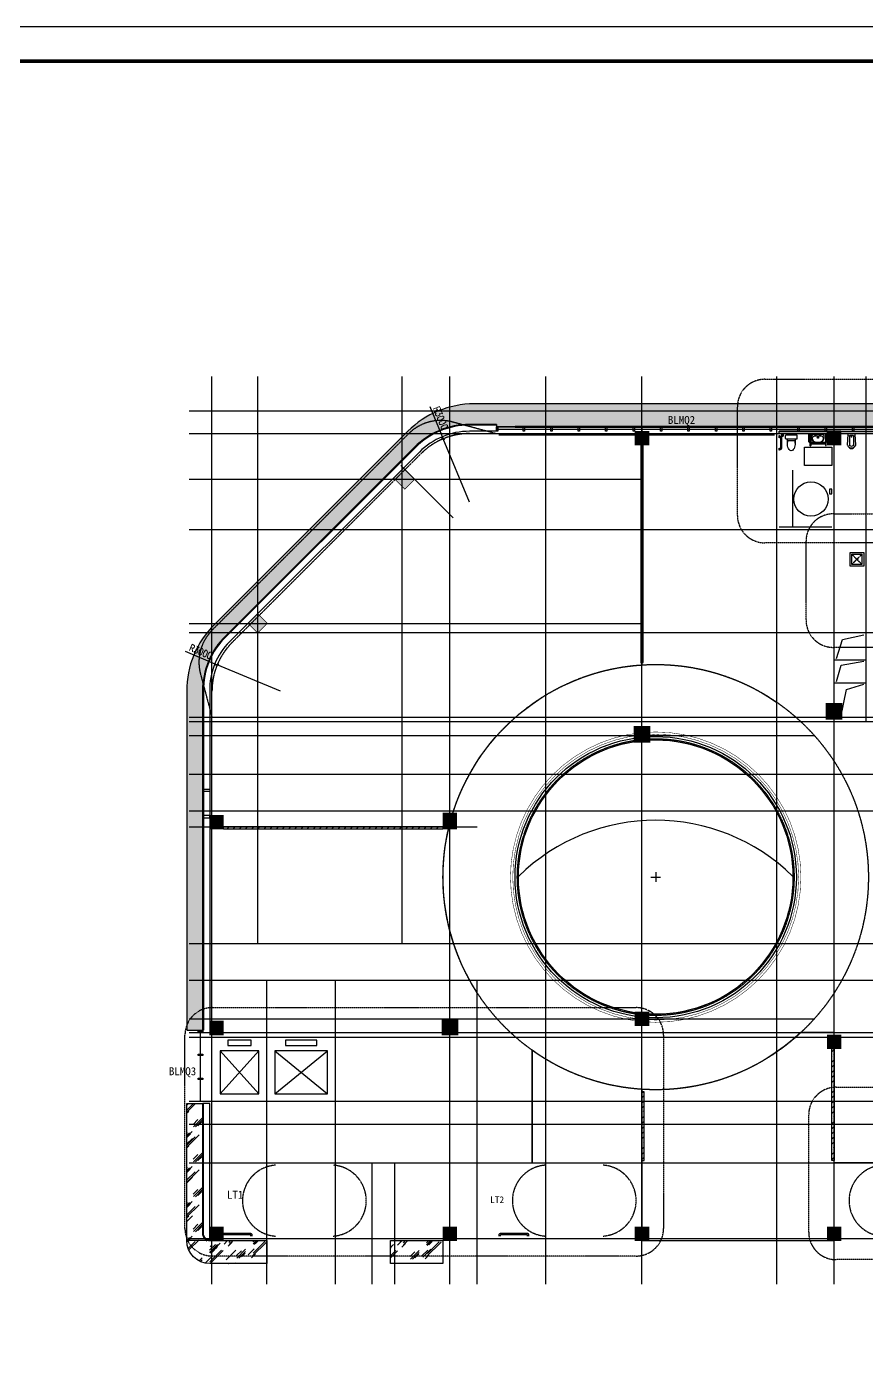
# Model space of a CAD drawing. Extents: x -737978 to 768813, y -372247 to 1140308.
# Drawn here: x -372194 to -335501, y -129604 to -70811 of the extents above; entities that cross this region are included whole.
import ezdxf

# ---------------------------------------------------------------- set-up
doc = ezdxf.new("R2010")
doc.units = 0
doc.header["$LTSCALE"] = 10
doc.header["$MEASUREMENT"] = 0
for name, pattern in [('DASH', [0.35, 0.25, -0.1]), ('DOTE', [2.4200000000000004, 2, -0.2, 0.02, -0.2]), ('HIDDEN2', [4.762499999999999, 3.175, -1.5875])]:
    doc.linetypes.add(name, pattern=pattern)
doc.layers.get('0').update_dxf_attribs({"linetype": 'CONTINUOUS'})
doc.layers.get('Defpoints').update_dxf_attribs({"linetype": 'CONTINUOUS'})
for name, color, linetype in [('0-厨卫家具', 253, 'CONTINUOUS'), ('0-填充墙', 8, 'CONTINUOUS'), ('0-外部构件', 6, 'CONTINUOUS'), ('0-消防示意', 6, 'CONTINUOUS'), ('A-ANNO-DIMS', 93, 'CONTINUOUS'), ('A-ANNO-IDEN', 3, 'CONTINUOUS'), ('A-ANNO-TEXT', 7, 'CONTINUOUS'), ('A-FLOR-OTHER2-ON', 83, 'CONTINUOUS'), ('A-WALL-GLAZ', 141, 'CONTINUOUS'), ('ATRIUM', 255, 'CONTINUOUS'), ('C-B', 7, 'CONTINUOUS'), ('C-JLQ-UNDER', 6, 'HIDDEN2'), ('C-KZ', 2, 'CONTINUOUS'), ('C-Z-HATCH', 253, 'CONTINUOUS'), ('C座外围门窗1f$0$G-0-XREF', 2, 'CONTINUOUS'), ('DIM_LEAD', 3, 'CONTINUOUS'), ('DOTE', 1, 'DOTE'), ('EVTR', 2, 'CONTINUOUS'), ('J-FURN-厨卫', 253, 'CONTINUOUS'), ('LATRINE', 6, 'CONTINUOUS'), ('PUB_TITLE', 4, 'CONTINUOUS'), ('STAIR', 2, 'CONTINUOUS'), ('WINDOW', 4, 'CONTINUOUS'), ('防火卷帘', 6, 'CONTINUOUS')]:
    doc.layers.add(name, color=color, linetype=linetype)
doc.layers.add('0-面积', color=2, linetype='CONTINUOUS', plot=False)
doc.layers.add('DRAW', color=7, linetype='CONTINUOUS', lineweight=70)
doc.styles.add('_TCH_DIM_T3', font='SIMPLEX.shx', dxfattribs={"width": 0.8, "bigfont": 'GBCBIG.shx'})
doc.styles.add('_TCH_DYN', font='')
doc.styles.get("Standard").update_dxf_attribs({"font": 'GBENOR', "bigfont": 'GBCBIG'})
doc.styles.get('_TCH_DYN').set_extended_font_data('SimSun')
doc.dimstyles.new('_TCH_ARCH', dxfattribs={"dimtxt": 3.5, "dimasz": 1, "dimexe": 2.5, "dimexo": 3, "dimgap": 1, "dimtad": 1, "dimtoh": 1, "dimdec": 0, "dimzin": 0, "dimdsep": 46, "dimtxsty": '_TCH_DIM_T3', "dimblk": 'ARCHTICK', "dimcen": 0.09, "dimclrt": 7, "dimadec": 1, "dimazin": 0, "dimtfac": 1, "dimtdec": 0, "dimtix": 1, "dimtmove": 2, "dimatfit": 3, "dimfxl": 1, "dimtolj": 1, "dimtzin": 0, "dimarcsym": 0})
pattern_1 = [(45, (120, 60), (8.881784197001252e-14, 1527.350647362943), [600, -360, 600, -360, 240, -523.28157]), (45, (90, 90), (8.881784197001252e-14, 1527.350647362943), [480, -600, 360, -360, 420, -463.28157]), (45, (90, 180), (8.881784197001252e-14, 1527.350647362943), [360, -720, 240, -360, 540, -463.28157]), (45, (180, 90), (8.881784197001252e-14, 1527.350647362943), [360, -720, 300, -1303.2815]), (45, (270, 180), (8.881784197001252e-14, 1527.350647362943), [180, -900, 120, -1483.2815]), (45, (120, 330), (8.881784197001252e-14, 1527.350647362943), [120, -900, 120, -480, 300, -763.2815700000001]), (45, (660, 240), (8.881784197001252e-14, 1527.350647362943), [600, -900, 720, -475.28157]), (45, (660, 150), (8.881784197001252e-14, 1527.350647362943), [840, -600, 900, -355.28157]), (45, (810, 270), (-1.77635683940025e-13, -1697.056274847714), [600, -840, 480, -763.2815700000001]), (45, (720, 450), (8.881784197001252e-14, 1527.350647362943), [300, -1200, 360, -823.2815700000001]), (45, (900, 360), (8.881784197001252e-14, 1527.350647362943), [240, -1200, 240, -1003.2815])]
pattern_2 = [(45, (0, 0), (-224.5064030267288, 224.5064030267288), []), (45, (224.5065, 0), (-224.5064030267288, 224.5064030267288), [158.75, -79.375])]
pattern_3 = [(45, (0, 0), (-134.7038418160373, 134.7038418160373), [])]

# ---------------------------------------------------------------- blocks, each defined once
blk = doc.blocks.new('$plan$00002873')
at = {"layer": 'J-FURN-厨卫'}
for p, q in [((-91.74264005830264, -90.70524271280738), (-91.74264005830264, -481.9258925319591)), ((-65.74264005838995, -64.70524271282193), (69.33082486625426, -64.70524271282193)), ((95.33082486631247, -90.70524271280738), (95.33082486631247, -481.9258925319591))]:
    blk.add_line(p, q, dxfattribs=at)
blk.add_lwpolyline([(140.3911192849155, -552.394401938287, -0.6247360297586834), (-140.4005137621461, -552.3944019392438), (-180.6426270552074, -489.2065461962084, -0.1587596697693798), (-184.6412568604246, -473.3177962995524), (-158.2838116268285, -24.07783282855235, -0.3927027138453407), (-132.3549614138938, 0), (132.3455669361829, 0, -0.3927027137429135), (158.2744171484483, -24.07783281934644), (184.631862383012, -473.3177963042472, -0.1616572167524442), (180.6332325773074, -489.2065461962629)], format="xyb", close=True, dxfattribs=at)
blk.add_circle((2.141822918845719, -106.7492647957406), 23.13880562599225, dxfattribs=at)
for centre, radius, start, end in [((-65.74264005839177, -90.7052427128092), 26.00000000000182, 90, 180), ((1.794092403932154, -446.7711158495658), 99.924864990203, 200.5981914201405, 339.4018085798595), ((69.33082486620879, -90.70524271290742), 26.00000000010368, 2.08440831604393e-10, 89.99999999989578), ((-0.004697238846347318, -421.7118973717988), 206.9603543280995, 240.0293184744708, 299.9706815255292)]:
    blk.add_arc(centre, radius, start, end, dxfattribs=at)
blk = doc.blocks.new('_E6')
for points in [[(-240.3694947081669, -5.684341886080801e-14), (-269.8213358468979, -78.53824303661601, 0.3568438061511927), (-102.6896274316396, -429.6879128496735, 0.2246982692013819), (111.3185896902488, -425.4480832537767, 0.34804588340779), (269.8213358468979, -78.53824303661591), (240.3694947081669, 5.684341886080801e-14)], [(-239.0645520734271, -223.5754006797018, -0.4692870724492196), (-140.7582734407914, -105.2484920095905), (141.1375109387643, -105.2484920095905, -0.4692870724492196), (239.4437895714, -223.5754006797018, -0.8308023909143779)]]:
    blk.add_lwpolyline(points, format="xyb", close=True)
blk.add_lwpolyline([(-271.1944581537521, -90.55167676746333), (-213.1441430889592, -36.07509627408398, -0.1906740953954944), (-178.9289029217877, -22.53490072093712), (181.0374871487554, -22.53490072093717, -0.2009056966586334), (216.6628508924498, -37.45166457987597), (273.511101591292, -95.17836918591598)], format="xyb")
for centre, radius in [((-99.0845864673384, -65), 16.33989834185803), ((2.354489396845111, -172.4645476755331), 31.60961419936899), ((2.354489396845111, -172.4645476755331), 22.97515901426823), ((100.9154135326615, -65), 16.33989834185803)]:
    blk.add_circle(centre, radius)
at = {"width": 0.8, "flags": 9}
for tag in ['XSIZE', 'YSIZE']:
    blk.add_attdef(tag, (0, 0), '', height=0.5, dxfattribs=at)
blk = doc.blocks.new('A$C53926EF1')
at = {"layer": '0-厨卫家具', "linetype": 'ByBlock'}
for p, q in [((438.9438998149708, 110.249693805752), (438.9438998149708, 389.7494916148062)), ((499.3416984465439, 419.7494916148062), (499.3416984465439, 80.24969380575203))]:
    blk.add_line(p, q, dxfattribs=at)
blk.add_lwpolyline([(49.26873337605502, 341.5974669219868, 0.5378721690493027), (49.26873337628786, 158.4017184984987, 0.1499469446910076), (268.9438998150872, 80.24969380575203), (499.3416984465439, 80.24969380575203), (499.3416984465439, 29.99959271028638, 0.414213562373095), (529.3416984465439, -0.0004072897208970971), (669.3416984465439, -0.0004072897063451819, 0.414213562373095), (699.3416984465439, 29.99959271028638), (699.3416984465439, 469.9995927102864, 0.414213562373095), (669.3416984465439, 499.9995927102791), (529.3416984465439, 499.9995927102864, 0.414213562373095), (499.3416984465439, 469.9995927102864), (499.3416984465439, 419.7494916148062), (268.9438998149708, 419.7494916148062, 0.1499468865111319)], format="xyb", close=True, dxfattribs=at)
for centre, radius, start, end in [((286.498383243219, 22.61136024082225), 397.5299272150933, 67.4504753329859, 91.47252783544187), ((286.498383243219, 477.3878251797578), 397.5299272151005, 268.6339310344171, 292.5495246670141)]:
    blk.add_arc(centre, radius, start, end, dxfattribs=at)
blk = doc.blocks.new('$plan$00001624')
for p, q in [((646.0964493148113, -12.80099611922924), (661.1717335607154, -27.87452164350179)), ((701.2089730480093, -27.87450318233459), (716.2824974403411, -12.80096573903938))]:
    blk.add_line(p, q)
for points in [[(60.05760603359886, 2.713408684940077e-05), (60.05761157690904, -12.80082306469558), (-60.05759934163507, -12.80087618424659), (-60.05760603359886, -2.713408684940077e-05)], [(743.8426776688393, 0.0003333540880703367), (743.842683212184, -12.80051684469436), (623.7231092489928, -12.80056998089276), (623.7231025736419, 0.0002802178896672558)]]:
    blk.add_lwpolyline(points, close=True)
blk.add_lwpolyline([(-37.6842595368089, -12.80086628989739), (-22.60897506323272, -27.87482786350301), (17.42826444077218, -27.87480940233581), (32.50222552430932, -12.80083525074224)])
for points in [[(-22.60897506323272, -27.87482794239259), (-22.60895863295991, -65.82746713199595, 0.414213), (48.88801516029162, -137.3243767190397), (632.3028853869182, -137.3241161652222, 0.1199660104010801), (665.177837938696, -129.3210835824248)], [(17.42913724276514, -27.87437363787831), (17.42915483827164, -65.82701282748167, 0.414211), (48.88799781445232, -97.28582742107392), (632.3028669091364, -97.28556686725642, 0.2988148302871993), (661.1710175292974, -78.34221962442098)]]:
    blk.add_lwpolyline(points, format="xyb")
blk.add_lwpolyline([(681.1895301344339, -137.3240938753188), (681.1895301344339, -137.3240938753188, -0.414214), (661.1704647342049, -117.3046099609346), (661.1717335607209, -27.87452166014555), (701.2089730314001, -27.87450318233095), (701.2090140321707, -117.3045914664763, -0.414214)], format="xyb", close=True)
blk = doc.blocks.new('A$C5E992675')
at = {"color": 8}
for points in [[(599.9999740395579, 600.0002184284676), (599.9999740395579, 0.0002184284676332027), (-2.596042759250849e-05, 0.0002184284676332027), (-2.596042759250849e-05, 600.0002184284676)], [(519.9999740395579, 520.0002184284676), (519.9999740395579, 80.00021842846763), (79.99997403957241, 80.00021842846763), (79.99997403957241, 520.0002184284676)]]:
    blk.add_lwpolyline(points, close=True, dxfattribs=at)
at = {"color": 8, "linetype": 'DASH'}
for points in [[(79.99997403957241, 520.0002184284676), (275.2512366980372, 324.7489557699882)], [(79.99997403957241, 80.00021842846763), (275.2512366980372, 275.251481086947)], [(324.748711381093, 324.7489557699882), (519.9999740395579, 520.0002184284676)], [(324.748711381093, 275.251481086947), (519.9999740395579, 80.00021842846763)]]:
    blk.add_lwpolyline(points, dxfattribs=at)
at = {"color": 8}
blk.add_circle((299.9999740395579, 300.0002184284676), 35, dxfattribs=at)
blk = doc.blocks.new('商业柱网333')
at = {"layer": 'C-Z-HATCH'}
for points in [[(8842118.772025878, 123867.13641586), (8842718.772025878, 123867.13641586), (8842718.772025878, 123267.13641586), (8842118.772025878, 123267.13641586)], [(8851118.772024797, 123867.1364153831), (8851718.772024797, 123867.1364153831), (8851718.772024797, 123267.1364153831), (8851118.772024797, 123267.1364153831)], [(8860118.772025399, 123867.1364153831), (8860718.772025399, 123867.1364153831), (8860718.772025399, 123267.1364153831), (8860118.772025399, 123267.1364153831)], [(8869118.708854051, 122191.4456016027), (8869542.92785767, 121767.1364728414), (8869118.618728967, 121342.9174696409), (8868694.39972541, 121767.2265984022)], [(8875482.725153858, 115827.4346961875), (8875906.944157476, 115403.1255674262), (8875411.916840596, 114908.2033969637), (8874987.697837038, 115332.512525725)], [(8842118.772025818, 113667.1364139526), (8842718.772025818, 113667.1364139526), (8842718.772025818, 113067.1364139526), (8842118.772025818, 113067.1364139526)], [(8851118.772024924, 113717.1364139526), (8851818.772024924, 113717.1364139526), (8851818.772024924, 113017.1364139526), (8851118.772024924, 113017.1364139526)], [(8860118.772025399, 113667.1364139533), (8860818.772025399, 113667.1364139533), (8860818.772025399, 113067.1364139533), (8860118.772025399, 113067.1364139533)], [(8842118.772025818, 105267.1364144295), (8842718.772025818, 105267.1364144295), (8842718.772025818, 104667.1364144295), (8842118.772025818, 104667.1364144295)], [(8851518.368218223, 105267.1364130338), (8852118.368218223, 105267.1364130338), (8852118.368218223, 104667.1364130338), (8851518.368218223, 104667.1364130338)], [(8863919.175829003, 105317.1364130338), (8864619.175829003, 105317.1364130338), (8864619.175829003, 104617.1364130338), (8863919.175829003, 104617.1364130338)], [(8876918.772025103, 105267.1364149063), (8877518.772025103, 105267.1364149063), (8877518.772025103, 104667.1364149063), (8876918.772025103, 104667.1364149063)], [(8842118.772025758, 96867.13641347579), (8842718.772025758, 96867.13641347579), (8842718.772025758, 96267.13641347579), (8842118.772025758, 96267.13641347579)], [(8850518.77202397, 96867.13641347579), (8851118.77202397, 96867.13641347579), (8851118.77202397, 96267.13641347579), (8850518.77202397, 96267.13641347579)], [(8864918.772024984, 96917.13641347579), (8865618.772024984, 96917.13641347579), (8865618.772024984, 96217.13641347579), (8864918.772024984, 96217.13641347579)], [(8876918.772025043, 96867.13641395263), (8877518.772025043, 96867.13641395263), (8877518.772025043, 96267.13641395263), (8876918.772025043, 96267.13641395263)]]:
    blk.add_hatch(color=251, dxfattribs=at).paths.add_polyline_path(points)
at = {"layer": 'C-KZ'}
for points, const_width in [([(8842118.772025878, 123867.13641586), (8842718.772025878, 123867.13641586), (8842718.772025878, 123267.13641586), (8842118.772025878, 123267.13641586)], 30), ([(8851118.772024797, 123867.1364153831), (8851718.772024797, 123867.1364153831), (8851718.772024797, 123267.1364153831), (8851118.772024797, 123267.1364153831)], 30), ([(8860118.772025399, 123867.1364153831), (8860718.772025399, 123867.1364153831), (8860718.772025399, 123267.1364153831), (8860118.772025399, 123267.1364153831)], 30), ([(8869118.708854051, 122191.4456016027), (8869542.92785767, 121767.1364728414), (8869118.618728967, 121342.9174696409), (8868694.39972541, 121767.2265984022)], 30.00000000000001), ([(8875482.725153858, 115827.4346961875), (8875906.944157476, 115403.1255674262), (8875411.916840596, 114908.2033969637), (8874987.697837038, 115332.512525725)], 30.00000000000001), ([(8842118.772025818, 113667.1364139526), (8842718.772025818, 113667.1364139526), (8842718.772025818, 113067.1364139526), (8842118.772025818, 113067.1364139526)], 30), ([(8851118.772024924, 113717.1364139526), (8851818.772024924, 113717.1364139526), (8851818.772024924, 113017.1364139526), (8851118.772024924, 113017.1364139526)], 30), ([(8860118.772025399, 113667.1364139533), (8860818.772025399, 113667.1364139533), (8860818.772025399, 113067.1364139533), (8860118.772025399, 113067.1364139533)], 30), ([(8842118.772025818, 105267.1364144295), (8842718.772025818, 105267.1364144295), (8842718.772025818, 104667.1364144295), (8842118.772025818, 104667.1364144295)], 30), ([(8851518.368218223, 105267.1364130338), (8852118.368218223, 105267.1364130338), (8852118.368218223, 104667.1364130338), (8851518.368218223, 104667.1364130338)], 30), ([(8863919.175829003, 105317.1364130338), (8864619.175829003, 105317.1364130338), (8864619.175829003, 104617.1364130338), (8863919.175829003, 104617.1364130338)], 30), ([(8876918.772025103, 105267.1364149063), (8877518.772025103, 105267.1364149063), (8877518.772025103, 104667.1364149063), (8876918.772025103, 104667.1364149063)], 30), ([(8842118.772025758, 96867.13641347579), (8842718.772025758, 96867.13641347579), (8842718.772025758, 96267.13641347579), (8842118.772025758, 96267.13641347579)], 30), ([(8850518.77202397, 96867.13641347579), (8851118.77202397, 96867.13641347579), (8851118.77202397, 96267.13641347579), (8850518.77202397, 96267.13641347579)], 30), ([(8864918.772024984, 96917.13641347579), (8865618.772024984, 96917.13641347579), (8865618.772024984, 96217.13641347579), (8864918.772024984, 96217.13641347579)], 30), ([(8876918.772025043, 96867.13641395263), (8877518.772025043, 96867.13641395263), (8877518.772025043, 96267.13641395263), (8876918.772025043, 96267.13641395263)], 30)]:
    blk.add_lwpolyline(points, close=True, dxfattribs=dict(at, const_width=const_width))
blk = doc.blocks.new('LT1、LT2')
at = {"layer": 'C-B', "color": 8, "linetype": 'DASH'}
for centre, start, end in [((-361214.0182953425, -122148.37947135), 93.95449666559524, 266.0476915137722), ((-358908.2580647361, -122148.3794713071), 273.9523084862278, 86.04550333440476)]:
    blk.add_arc(centre, 1553.697096831463, start, end, dxfattribs=at)
blk = doc.blocks.new('LT3')
at = {"layer": 'C-B', "color": 8, "linetype": 'DASH'}
for centre, start, end in [((-334693.9590984948, -122148.3794686146, 1510.714285714286), 93.95449666559524, 266.0476915137722), ((-332388.1988678884, -122148.3794686575, 1510.714285714286), 273.9523084862278, 86.04550333440476)]:
    blk.add_arc(centre, 1553.697096831463, start, end, dxfattribs=at)
blk = doc.blocks.new('_ArchTick')
at = {"color": 0, "linetype": 'ByBlock', "const_width": 0.4}
blk.add_lwpolyline([(-0.5, -0.5), (0.5, 0.5)], dxfattribs=at)
blk = doc.blocks.new('*D206')
at = {"layer": 'A-ANNO-DIMS', "color": 0, "lineweight": -2, "transparency": 16777216}
for p in [(-365280.566572937, -98122.13666459119), (-361101.1085838627, -99858.28778516826)]:
    blk.add_line(p, (-363871.5826296505, -98707.43003478575), dxfattribs=at)
at = {"layer": 'Defpoints', "color": 0, "transparency": 16777216}
for p in [(-363871.5826296505, -98707.43003478575), (-361101.1085838627, -99858.28778516826)]:
    blk.add_point(p, dxfattribs=at)
at = {"layer": 'A-ANNO-DIMS', "color": 0, "lineweight": -2, "transparency": 16777216, "xscale": 120, "yscale": 120, "zscale": 120, "rotation": 337.4419516631533}
blk.add_blockref('_ArchTick', (-363871.5826296505, -98707.43003478575), dxfattribs=at)
at = {"layer": 'A-ANNO-DIMS', "color": 7, "transparency": 16777216, "insert": (-364590.9887505933, -98137.87620252414), "char_height": 300, "attachment_point": 5, "rotation": 337.4419516631533, "style": '_TCH_DIM_T3'}
blk.add_mtext('\\A1;R3000', dxfattribs=at)
blk = doc.blocks.new('*D207')
at = {"layer": 'A-ANNO-DIMS', "color": 0, "lineweight": -2, "transparency": 16777216}
for p in [(-354583.008005744, -87421.27692882073), (-352841.2023143474, -91598.38151565328)]:
    blk.add_line(p, (-353995.8083597808, -88829.46749029079), dxfattribs=at)
at = {"layer": 'Defpoints', "color": 0, "transparency": 16777216}
for p in [(-353995.8083597808, -88829.46749029079), (-352841.2023143474, -91598.38151565328)]:
    blk.add_point(p, dxfattribs=at)
at = {"layer": 'A-ANNO-DIMS', "color": 0, "lineweight": -2, "transparency": 16777216, "xscale": 120, "yscale": 120, "zscale": 120, "rotation": 292.6355881124476}
blk.add_blockref('_ArchTick', (-353995.8083597808, -88829.46749029079), dxfattribs=at)
at = {"layer": 'A-ANNO-DIMS', "color": 7, "transparency": 16777216, "insert": (-354104.8495891329, -87918.3984780884), "char_height": 300, "attachment_point": 5, "rotation": 292.6355881124476, "style": '_TCH_DIM_T3'}
blk.add_mtext('\\A1;R3000', dxfattribs=at)

msp = doc.modelspace()

# ---------------------------------------------------------------- hatches: boundary and pattern name
at = {"layer": '0-填充墙'}
h = msp.add_hatch(dxfattribs=at)
h.set_pattern_fill('ANSI31', color=256, scale=120, style=0)
h.set_pattern_definition(pattern_3)
h.paths.add_polyline_path([(-345351.1085821194, -98620.8818506882), (-345251.1085821194, -98614.48573797182), (-345251.1085821195, -89098.38151699118), (-345351.1085821194, -89098.38151699118)])
h = msp.add_hatch(dxfattribs=at)
h.set_pattern_fill('ANSI31', color=256, scale=120, style=0)
h.set_pattern_definition(pattern_3)
h.paths.add_polyline_path([(-363601.1085844766, -105798.3815168211), (-354001.1085830468, -105798.3815168211), (-354001.1085830468, -105898.381516695), (-363601.1085844766, -105898.381516695)])
h = msp.add_hatch(dxfattribs=at)
h.set_pattern_fill('ANSI33', color=256, scale=100, style=0)
h.set_pattern_definition(pattern_2)
h.paths.add_polyline_path([(-336901.1085811656, -120398.3815162487), (-337001.1085811657, -120398.3815162488), (-337001.1085811621, -115498.3815181237), (-336901.1085811656, -115498.3815181237)])
h = msp.add_hatch(dxfattribs=at)
h.set_pattern_fill('ANSI33', color=256, scale=100, style=0)
h.set_pattern_definition(pattern_2)
edge = h.paths.add_edge_path()
edge.add_line((-345301.1085828305, -120398.3813741564), (-345201.1085828296, -120398.3813741564))
edge.add_line((-345201.1085828296, -120398.3813741564), (-345201.1085828302, -117385.0740851925))
edge.add_arc((-344701.1085828841, -107998.3813770449), 9399.999999847678, 266.3403346496229, 266.95091318510276, ccw=False)
edge.add_line((-345301.1085828302, -117379.2128965426), (-345301.1085828305, -120398.3813741564))
at = {"layer": 'A-WALL-GLAZ'}
h = msp.add_hatch(dxfattribs=at)
h.set_pattern_fill('玻璃2', color=8, scale=100)
h.set_pattern_definition(pattern_1)
edge = h.paths.add_edge_path()
edge.add_line((-311801.1084871473, -87298.38151584998), (-352641.2023151373, -87298.38151565814))
edge.add_arc((-352641.202315157, -91398.38151565813), 4099.999999999985, 89.99999999972425, 134.9999999999997)
edge.add_line((-355540.3401180219, -88499.24371279326), (-363993.3697754488, -96952.27337022002))
edge.add_arc((-361234.2860775864, -99803.12386139661), 3967.353195122939, 134.0628444314638, 180.9371555674204)
edge.add_line((-365201.1085846674, -99868.01278315953), (-365201.108584863, -114698.3815133143))
edge.add_line((-365201.108584863, -114698.3815133143), (-364501.108584863, -114698.3815133235))
edge.add_line((-364501.108584863, -114698.3815133235), (-364501.1085846673, -99862.01026822787))
edge.add_arc((-361092.1217154706, -99862.01026827282), 3408.986869196757, 134.999999999601, 179.9999999992445, ccw=False)
edge.add_line((-363502.6394476387, -97451.4925360711), (-355259.5227543003, -89208.37584273276))
edge.add_arc((-352821.03841451, -91646.86018252315), 3448.537624965951, 90.33503678370442, 134.9999999999996, ccw=False)
edge.add_line((-352841.2036060788, -88198.38151565353), (-351661.1085823131, -88198.38151565353))
edge.add_line((-351661.1085823131, -88198.38151565353), (-351661.108582313, -88298.38151565814))
edge.add_line((-351661.108582313, -88298.38151565814), (-313801.1085827154, -88298.38151532758))
edge.add_arc((-310847.2226463754, -91706.15348147122), 4509.806192969039, 102.21107429739868, 130.9190258425541, ccw=False)
h = msp.add_hatch(dxfattribs=at)
h.set_pattern_fill('玻璃2', color=8, scale=100)
h.set_pattern_definition(pattern_1)
edge = h.paths.add_edge_path()
edge.add_line((-361701.1085849666, -124898.3815162793), (-364201.108583846, -124898.3815162485))
edge.add_arc((-364201.1085838341, -123898.3815162485), 999.9999999999854, 180.0000000094315, 269.9999999993196, ccw=False)
edge.add_line((-365201.1085838341, -123898.3815164131), (-365201.1085848818, -117898.3815134933))
edge.add_line((-365201.1085848818, -117898.3815134933), (-364501.1085858858, -117898.3815133781))
edge.add_line((-364501.1085858858, -117898.3815133781), (-364501.1085849474, -123598.3815162494))
edge.add_arc((-364201.1085839435, -123598.3815152454), 300.0000010039657, 180.0000001917378, 270.000000009427)
edge.add_line((-364201.1085838941, -123898.3815162494), (-361701.1085849547, -123898.3815162793))
edge.add_line((-361701.1085849547, -123898.3815162793), (-361701.1085849666, -124898.3815162793))
h = msp.add_hatch(dxfattribs=at)
h.set_pattern_fill('玻璃2', color=8, scale=100)
h.set_pattern_definition(pattern_1)
h.paths.add_polyline_path([(-356301.1085823943, -123898.3815162494), (-354001.1085830461, -123898.3815162759), (-354001.1085830223, -124898.3815162493), (-356301.1085823943, -124898.3815162493)])

# ---------------------------------------------------------------- linework, layer by layer
for points in [[(-311801.1084871473, -87298.38151584998), (-352641.2023151373, -87298.38151565814, 0.1989123673809072), (-355540.3401180219, -88499.24371279326), (-363993.3697754488, -96952.27337022002, 0.2074282162451152), (-365201.1085846674, -99868.01278315953), (-365201.108584863, -114698.3815133143), (-364501.108584863, -114698.3815133235), (-364501.1085846673, -99862.01026822787, -0.1989123673780408), (-363502.6394476387, -97451.4925360711), (-355259.5227543003, -89208.37584273276, -0.1973930936447218), (-352841.2036060788, -88198.38151565353), (-351661.1085823131, -88198.38151565353), (-351661.108582313, -88298.38151565814), (-313801.1085827154, -88298.38151532758, -0.1259213522024977)], [(-364201.1085849474, -123898.3815162494), (-365200.5178752753, -123898.3815162163), (-365201.1085848801, -117898.3815133287), (-364501.1085849474, -117898.3815133287), (-364501.1085849474, -123598.3815162507, 0.4142135634685832), (-364201.1085838941, -123898.3815162163)], [(-361701.1085849666, -124898.3815162793), (-364201.108583846, -124898.3815162485, -0.4142135623213823), (-365201.1085838341, -123898.3815164131), (-365201.1085848818, -117898.3815134933), (-364501.1085858858, -117898.3815133781), (-364501.1085849474, -123598.3815162494, 0.4142135614411572), (-364201.1085838941, -123898.3815162494), (-361701.1085849547, -123898.3815162793)]]:
    msp.add_lwpolyline(points, format="xyb", close=True)
msp.add_lwpolyline([(-336601.1085310906, -88498.38151561203), (-339301.1085811662, -88498.381515623)])
msp.add_lwpolyline([(-356301.1085823943, -123898.3815162494), (-354001.1085830461, -123898.3815162759), (-354001.1085830223, -124898.3815162493), (-356301.1085823943, -124898.3815162493)], close=True)
at = {"layer": '0-厨卫家具', "linetype": 'ByBlock'}
for p, q in [((-337957.9543024981, -88598.3816438813), (-337957.9544028474, -89115.48515283127)), ((-337921.9543024825, -88598.38165391688), (-337921.9543727275, -89007.4851628211)), ((-337921.9543727275, -89007.4851628211), (-337278.3689541076, -89007.4853422213, -1.710230622758331e-08)), ((-337921.954382763, -89043.48516283647), (-337921.9544028323, -89115.4851628658)), ((-337921.954382763, -89043.48516283647), (-337278.368964143, -89043.48534223667, -1.710230622758331e-08))]:
    msp.add_line(p, q, dxfattribs=at)
for points in [[(-339133.3864571531, -88598.38335337341), (-339133.3864237028, -88718.38335337353), (-339183.3864237025, -88718.38336731066), (-339183.3864571526, -88598.38336731054)], [(-339149.386445306, -88640.88384089913), (-339149.3864207758, -88728.8838408989), (-339167.3864207763, -88728.88384591663), (-339167.3864453062, -88640.88384591593)]]:
    msp.add_lwpolyline(points, close=True, dxfattribs=at)
msp.add_lwpolyline([(-337201.1085396138, -88598.38145175527), (-337201.1086357831, -88943.38145175469, -0.414213562373095), (-337246.1086483267, -88988.38143921117), (-337966.1086439327, -88988.38123850976, -0.414213590983259), (-338011.1086313889, -88943.3812215711), (-338011.1084917515, -88598.38122596635)], format="xyb", dxfattribs=at)
at = {"layer": '0-厨卫家具', "linetype": 'ByBlock', "elevation": -1.710230622758331e-08}
for points in [[(-337240.2689820777, -89107.82637095169), (-337240.2688400694, -88598.38336483584), (-337278.3688400697, -88598.3833542155), (-337278.3689541076, -89007.4853422213)], [(-337278.3689641426, -89043.48534223667), (-337278.3689820778, -89107.82636033124)]]:
    msp.add_lwpolyline(points, dxfattribs=at)
at = {"layer": '0-厨卫家具', "linetype": 'ByBlock'}
for centre, radius, start, end in [((-337939.9544028395, -89115.48515784796), 18.00000000745058, 179.9999840050843, 359.9999840050843), ((-337921.954377745, -89025.48516282925), 18.00000000745058, 89.99998401842456, 269.999984045105), ((-337278.3689591253, -89025.48534222945, -1.710230622758331e-08), 18.00000000745058, 269.999984045105, 89.99998401842456), ((-337259.3189820782, -89107.82636564152, -1.710230622758331e-08), 19.04999999998835, 179.9999840050843, 359.9999840050843)]:
    msp.add_arc(centre, radius, start, end, dxfattribs=at)
at = {"layer": '0-填充墙'}
for points in [[(-345351.1085821194, -98620.8818506882), (-345251.1085821194, -98614.48573797182), (-345251.1085821195, -89098.38151699118), (-345351.1085821194, -89098.38151699118)], [(-363601.1085844766, -105798.3815168211), (-354001.1085830468, -105798.3815168211), (-354001.1085830468, -105898.381516695), (-363601.1085844766, -105898.381516695)], [(-336901.1085811656, -120398.3815162487), (-337001.1085811657, -120398.3815162488), (-337001.1085811621, -115498.3815181237), (-336901.1085811656, -115498.3815181237)]]:
    msp.add_lwpolyline(points, close=True, dxfattribs=at)
msp.add_lwpolyline([(-345301.1085828305, -120398.3813741564), (-345201.1085828296, -120398.3813741564), (-345201.1085828302, -117385.0740851925, -0.002664157749668602), (-345301.1085828302, -117379.2128965426)], format="xyb", close=True, dxfattribs=at)
at = {"layer": '0-外部构件'}
msp.add_line((-364201.1085849474, -123898.3815162494), (-364201.1085849474, -123898.3815162494), dxfattribs=at)
for points in [[(-351661.1085823131, -88198.38151565952), (-352841.2036060949, -88198.38151565354, 0.1989124756072755), (-355245.3654595255, -89194.21854795792), (-363502.6394476392, -97451.49253607163, 0.2082978279155638), (-364501.1085846674, -99862.01026822746), (-364501.108584863, -114698.3815133235)], [(-351661.1085823132, -88228.38151565952), (-352841.203606095, -88228.38151565354, 0.1989124756072767), (-355224.152247256, -89215.43174255962), (-363481.6178598336, -97472.89735513722, 0.2083412961949506), (-364471.1085846673, -99861.73928280572), (-364471.108584863, -114698.3815133239)], [(-364201.1085849474, -123898.3815162494), (-364201.1085849474, -123898.3815162494, -0.4142135623756777), (-364501.1085849474, -123598.3815162494), (-364501.1085849474, -117898.3815133287)], [(-364201.1085849476, -123868.3815162494, -0.4142135623756326), (-364471.1085849474, -123598.3815162495), (-364471.1085849474, -117898.3815133287)]]:
    msp.add_lwpolyline(points, format="xyb", dxfattribs=at)
for points in [[(-351661.1085823131, -88198.38151565952), (-351661.1085823131, -88298.38151565814)], [(-351661.108582313, -88298.38151565814), (-311801.1084871521, -88298.38151584998)], [(-364201.1085849474, -123898.3815162494), (-364201.1085849474, -123898.3815162494), (-364201.1085849474, -123898.3815162494), (-364201.1085849474, -117898.3815133287), (-364501.1085849474, -117898.3815133287)]]:
    msp.add_lwpolyline(points, dxfattribs=at)
at = {"layer": '0-消防示意'}
for points in [[(-339301.1086307761, -88498.38151572464), (-337188.619595315, -88498.38151561441)], [(-336601.1085310906, -88498.38151561203), (-332801.1085820015, -88498.38151563602)]]:
    msp.add_lwpolyline(points, dxfattribs=at)
at = {"layer": '0-消防示意', "color": 8}
msp.add_lwpolyline([(-338701.108578916, -107968.3815090543, 0.4094655800717568), (-350701.1085804576, -107968.3815090543, 1.000000000001232)], format="xyb", dxfattribs=at)
at = {"layer": '0-面积'}
for points in [[(-353737.1475377373, -105798.3815166519, -0.3279005474097881), (-345301.1085821194, -98717.75653848915), (-345301.1085820714, -88298.38151568743), (-351661.108582313, -88298.38151565041), (-351661.1085823139, -88498.38151565887), (-352841.2023151525, -88498.38151565327, 0.1989123673821306), (-355033.2333368307, -89406.35049397497), (-363332.4267680402, -97704.79342324632, 0.2038440898176296), (-364201.1085846675, -99859.24155989179), (-364201.1085868021, -105798.3815168373)], [(-345301.1085821194, -98717.75653848912, -0.1693248611174429), (-339401.1085811658, -100356.3922481222), (-339401.1085811657, -88298.38151571766), (-345301.1085820714, -88298.38151568743)], [(-364201.1085848631, -114698.3815133204), (-364101.108584846, -114798.3815133276), (-352501.1085818444, -114798.3815164005), (-352501.1085818755, -113062.9644248465, -0.2065414656386886), (-353737.1475386979, -105798.3815205983), (-364201.1085848089, -105798.3815168373)], [(-345301.1085821194, -123898.3815162494), (-336901.1085811657, -123898.3815162494), (-336901.1085811657, -114798.3815162493), (-338356.8198090003, -114798.3815165703, -0.2064461586091257), (-345301.1085821553, -117279.0064979411)], [(-350101.1085818307, -115570.0391978428), (-350101.1085817427, -120498.3815162493), (-345301.1085821194, -120498.3815133287), (-345301.1085821154, -117279.0064979437, -0.1396370813757862), (-350101.1085818307, -115570.0391978428)]]:
    msp.add_lwpolyline(points, format="xyb", close=True, dxfattribs=at)
msp.add_lwpolyline([(-330601.1085831724, -120498.3815133287), (-336901.1085811657, -120498.3815162493), (-336901.1085824225, -114798.3815162493), (-330601.1085831724, -114798.3815182612), (-330601.1085832451, -120498.3815133287)], close=True, dxfattribs=at)
at = {"layer": 'A-ANNO-IDEN', "linetype": 'DASH', "ltscale": 5}
for points in [[(-329149.6692807213, -93375.74739363503), (-339928.7413817355, -93375.74739363503, -0.4142135623730951), (-341128.7413817355, -92175.74739363503), (-341128.7413817355, -87425.25980621942, -0.4142135623730951), (-339928.7413817355, -86225.25980621942), (-328722.4327394056, -86225.25980621942, -0.4142135623730951), (-327522.4327394056, -87425.25980621942), (-327522.4327394056, -92175.74739363503, -0.4142135623730951), (-328722.4327394056, -93375.74739363503), (-329149.6692807213, -93375.74739363503)], [(-329149.6692807213, -97950.36819884826), (-336928.7413817355, -97950.36819884826, -0.4142135623730951), (-338128.7413817355, -96750.36819884826), (-338128.7413817355, -93308.72615706215, -0.4142135623730951), (-336928.7413817355, -92108.72615706215), (-328722.4327394056, -92108.72615706215, -0.4142135623730951), (-327522.4327394056, -93308.72615706215), (-327522.4327394056, -96750.36819884826, -0.4142135623730951), (-328722.4327394056, -97950.36819884826), (-329149.6692807213, -97950.36819884826)], [(-345983.7845025211, -124570.8020670856), (-364083.0742257633, -124570.8020670856, -0.4142135623730951), (-365283.0742257633, -123370.8020670856), (-365283.0742257633, -114906.5715246929, -0.4142135623730951), (-364083.0742257633, -113706.5715246929), (-345556.5479612054, -113706.5715246929, -0.4142135623730951), (-344356.5479612054, -114906.5715246929), (-344356.5479612054, -123370.8020670856, -0.4142135623730951), (-345556.5479612054, -124570.8020670856), (-345983.7845025211, -124570.8020670856)], [(-317224.422088774, -124728.4965062301), (-336811.0528500011, -124728.4965062301, -0.4142135623730951), (-338011.0528500011, -123528.4965062301), (-338011.0528500011, -118390.6588841526, -0.4142135623730951), (-336811.0528500011, -117190.6588841526), (-317358.8487797513, -117190.6588841526, -0.4142135623730951), (-316158.8487797513, -118390.6588841526), (-316158.8487797513, -123528.4965062301, -0.4142135623730951), (-317358.8487797513, -124728.4965062301), (-317224.422088774, -124728.4965062301)]]:
    msp.add_lwpolyline(points, format="xyb", dxfattribs=at)
at = {"layer": 'A-ANNO-IDEN', "color": 0}
for points in [[(-339301.1086321812, -88498.38151706266), (-337201.1085830462, -88498.38151695282), (-337201.1085315694, -88598.38104318499), (-339301.1086321812, -88598.38151706266)], [(-336601.1085830462, -88498.38151695038), (-332801.1085834133, -88498.38151695038), (-332801.1085834133, -88598.38151695038), (-336601.1085830462, -88598.38151695038)]]:
    msp.add_lwpolyline(points, close=True, dxfattribs=at)
at = {"layer": 'A-FLOR-OTHER2-ON'}
msp.add_line((-355850.2611096936, -89997.09858465291), (-353556.6246071159, -92290.7350872306), dxfattribs=at)
at = {"layer": 'ATRIUM', "color": 4, "ltscale": 6}
for radius in [6150.000000770766, 6000.000000770766]:
    msp.add_circle((-344701.1085821188, -107998.3815182163), radius, dxfattribs=at)
at = {"layer": 'C-B', "color": 8}
for points in [[(-336801.1085811651, -98438.3815156536), (-336528.532003902, -97611.76160107672), (-335601.1085811658, -97398.38151565303)], [(-336801.1085811649, -99438.38151565292), (-336587.9759764005, -98724.14914237909), (-335601.1085811667, -98558.3815156536)], [(-336601.108581165, -100998.3815156533), (-336365.1773493662, -99790.87121836512), (-335601.1085811667, -99558.3815156536)]]:
    msp.add_lwpolyline(points, dxfattribs=at)
at = {"layer": 'C座外围门窗1f$0$G-0-XREF'}
for points in [[(-351661.1085823136, -88498.38046815453), (-351661.1085823136, -88298.38151565814), (-351601.1085823152, -88298.38151565814), (-351601.1085823152, -88498.38046815453)], [(-351661.1085847862, -88498.38046815453), (-351661.1085847862, -88298.38151565814), (-351601.1085847879, -88298.38151565814), (-351601.1085847879, -88498.38046815453)], [(-350491.1085823855, -88498.38151566056), (-350491.1085823855, -88298.38256316417), (-350431.1085823872, -88298.38256316417), (-350431.1085823872, -88498.38151566056)], [(-349291.1085823856, -88498.38151566056), (-349291.1085823856, -88298.38256316417), (-349231.1085823872, -88298.38256316417), (-349231.1085823872, -88498.38151566056)], [(-348091.1085823856, -88498.38151566056), (-348091.1085823856, -88298.38256316417), (-348031.1085823873, -88298.38256316417), (-348031.1085823873, -88498.38151566056)], [(-346891.1085823856, -88498.38151566056), (-346891.1085823856, -88298.38256316417), (-346831.1085823873, -88298.38256316417), (-346831.1085823873, -88498.38151566056)], [(-345691.1085823856, -88498.38151566056), (-345691.1085823856, -88298.38256316417), (-345631.1085823873, -88298.38256316417), (-345631.1085823873, -88498.38151566056)], [(-344491.1085823858, -88498.38151566056), (-344491.1085823858, -88298.38256316417), (-344431.1085823874, -88298.38256316417), (-344431.1085823874, -88498.38151566056)], [(-343291.1085823858, -88498.38151566056), (-343291.1085823858, -88298.38256316417), (-343231.1085823874, -88298.38256316417), (-343231.1085823874, -88498.38151566056)], [(-342091.1085823855, -88498.38151571303), (-342091.1085823855, -88298.38256321664), (-342031.1085823872, -88298.38256321664), (-342031.1085823872, -88498.38151571303)], [(-340891.1085823858, -88498.38151566056), (-340891.1085823858, -88298.38256316417), (-340831.1085823874, -88298.38256316417), (-340831.1085823874, -88498.38151566056)], [(-339691.1085823858, -88498.38151566056), (-339691.1085823858, -88298.38256316417), (-339631.1085823874, -88298.38256316417), (-339631.1085823874, -88498.38151566056)], [(-338491.1085823859, -88498.38151566056), (-338491.1085823859, -88298.38256316417), (-338431.1085823875, -88298.38256316417), (-338431.1085823875, -88498.38151566056)], [(-337291.1085823859, -88498.38151566056), (-337291.1085823859, -88298.38256316417), (-337231.1085823875, -88298.38256316417), (-337231.1085823875, -88498.38151566056)], [(-336091.1085823859, -88498.38151566056), (-336091.1085823859, -88298.38256316417), (-336031.1085823875, -88298.38256316417), (-336031.1085823875, -88498.38151566056)], [(-364501.1096323659, -114758.381513327), (-364701.1085848623, -114758.381513327), (-364701.1085848623, -114698.3815133286), (-364501.1096323659, -114698.3815133286)], [(-364501.1096323659, -115803.381513327), (-364701.1085848623, -115803.381513327), (-364701.1085848623, -115743.3815133286), (-364501.1096323659, -115743.3815133286)], [(-364501.1096323659, -116853.381513327), (-364701.1085848623, -116853.381513327), (-364701.1085848623, -116793.3815133286), (-364501.1096323659, -116793.3815133286)]]:
    msp.add_lwpolyline(points, close=True, dxfattribs=at)
at = {"layer": 'DIM_LEAD', "color": 2}
for points in [[(-344913.9955270963, -107998.3815182163), (-344488.2216371412, -107998.3815182163)], [(-344701.1085821188, -107785.4945732387), (-344701.1085821188, -108211.2684631938)]]:
    msp.add_lwpolyline(points, dxfattribs=at)
at = {"layer": 'DOTE'}
for p, q in [((-364101.1085849706, -125798.3815162493), (-364101.1085847637, -86098.38151565328)), ((-362101.1085845208, -110898.3815162493), (-362101.1085845208, -86098.38151565328)), ((-355801.1085821188, -86098.38151568937), (-355801.1085821188, -110898.3815162493)), ((-353701.1085816487, -125798.3815162493), (-353701.1085823303, -86098.38151565328)), ((-349501.1085816487, -125798.3815161772), (-349501.1085823303, -86098.38151558116)), ((-345301.1085821194, -125798.3815162493), (-345301.1085821194, -86098.38151565328)), ((-339401.1085811657, -125798.3815162493), (-339401.1085811657, -86098.38151565328)), ((-336901.1085811657, -125798.3815162493), (-336901.1085811657, -86098.38151565328)), ((-335501.1085811674, -101198.3815156533), (-335501.1085811675, -86098.38151565261)), ((-365101.1085835493, -87598.38151565305), (-242201.1085821188, -87598.38151565351)), ((-365101.1085835493, -88598.38151565357), (-242201.1085821188, -88598.38151565334)), ((-363222.428928227, -97736.96744160872), (-354962.522658712, -89477.06117209367)), ((-365101.1085835493, -90598.38151565357), (-345301.1085821194, -90598.38151565357)), ((-365101.1085834952, -92798.38151556317), (-261301.1085819328, -92798.38151556297)), ((-365101.1085835493, -96898.38151565328), (-345301.1085821194, -96898.38151565328)), ((-365101.1085835492, -97298.3815797719), (-286501.1085827294, -97298.38151565328)), ((-365101.1085835493, -100998.3815156533), (-261301.1085819328, -100998.3815156533)), ((-365101.1085835493, -101198.3815156533), (-242201.1085821188, -101198.3815156533)), ((-365101.1085834346, -101798.3815155894), (-337769.2978531277, -101798.3815156533)), ((-365101.1085835493, -103498.3815156533), (-261301.1085819328, -103498.3815156533)), ((-365101.1085835493, -105098.3815162493), (-261301.1085819328, -105098.3815162493)), ((-365101.1085835493, -105798.3815168468), (-352501.1085820053, -105798.3815166307)), ((-365101.1085835493, -110898.3815162493), (-261301.1085819328, -110898.3815162493)), ((-365101.1085835493, -112498.3815162493), (-261301.1085819328, -112498.3815162493)), ((-361701.1085849774, -125798.3815162493), (-361701.1085848185, -112498.3815162493)), ((-358701.1085849775, -125798.3815162493), (-358701.1085848184, -112498.3815162493)), ((-352501.108581648, -125798.3815162493), (-352501.1085818856, -112498.3815162493)), ((-365101.1085834992, -114198.3815161791), (-337769.297849076, -114198.3815162493)), ((-365101.1085835493, -114798.3815162493), (-242201.10858207, -114798.3815177243)), ((-365101.1085835493, -114998.3815162493), (-261301.1085819328, -114998.3815162493)), ((-365101.1085835493, -117798.3815133287), (-242201.1085821061, -117798.381513574)), ((-365101.1085835233, -118798.3815162493), (-261301.1085819328, -118798.3815162493)), ((-365101.1085835493, -120498.3815133287), (-328501.1085832451, -120498.3815133287)), ((-357101.1085821035, -125798.3815162493), (-357101.1085820401, -120498.3815133287)), ((-356101.1085821035, -125798.3815162493), (-356101.1085820401, -120498.3815133287)), ((-365101.1085835493, -123798.3815162493), (-242201.1085821188, -123798.3815162493))]:
    msp.add_line(p, q, dxfattribs=at)
msp.add_lwpolyline([(-351701.1085801451, -88598.38151565871), (-353580.3119711428, -88094.85048461733, 0.2679491924297829), (-355512.1636237166, -88612.48857480512), (-364087.001524676, -97187.32647558808, 0.2679491924314189), (-364604.6396149004, -99119.17812816302), (-364101.1085847056, -100998.3815161352)], format="xyb", dxfattribs=at)
for points in [[(-351661.1085847862, -88398.3815156466), (-311701.1085827537, -88398.38151528008)], [(-336901.1085811658, -98498.3815156536), (-335501.1085811674, -98498.38151565359)], [(-336901.1085811658, -99498.38151565292), (-335501.1085811674, -99498.3815156529)], [(-364601.1085848886, -117798.3815139321), (-364601.1085848525, -114798.3815162493)], [(-350101.1085817427, -120498.3815133287), (-350101.1085818307, -115570.0391978428)]]:
    msp.add_lwpolyline(points, dxfattribs=at)
for radius in [9300.000000770766, 9300.000000770766, 6050.000000770766]:
    msp.add_circle((-344701.1085821188, -107998.3815182163), radius, dxfattribs=at)
for centre, start, end in [((-352841.2023151523, -91598.38151565328), 90, 135.0000000004863), ((-361101.1085846674, -99858.28778516833), 135.0000000004863, 179.9999999983325)]:
    msp.add_arc(centre, 3000, start, end, dxfattribs=at)
at = {"layer": 'DRAW'}
msp.add_lwpolyline([(-311801.1085827199, -88298.38151584998), (-350842.3811757956, -88298.3815156628)], dxfattribs=at)
at = {"layer": 'EVTR'}
for p, q in [((-363411.1085848737, -115123.3815133281), (-363411.1085848737, -115358.381513328)), ((-362391.1085848535, -115123.3815133281), (-363411.1085848737, -115123.3815133281)), ((-362391.1085848535, -115358.381513328), (-362391.1085848535, -115123.3815133281)), ((-360891.1085848737, -115123.3815133293), (-360891.1085848737, -115358.3815133293)), ((-359511.1085848543, -115123.3815133293), (-360891.1085848737, -115123.3815133293)), ((-359511.1085848543, -115358.3815133293), (-359511.1085848543, -115123.3815133293)), ((-363751.1085848811, -115593.3815133286), (-363751.1085848811, -117473.3815133292)), ((-362051.1085848467, -115593.3815133286), (-363751.1085848811, -115593.3815133286)), ((-363751.1085848811, -115593.3815133286), (-362051.1085848467, -117473.3815133292)), ((-363751.1085848811, -117473.3815133292), (-362051.1085848467, -115593.3815133286)), ((-363411.1085848737, -115358.381513328), (-362391.1085848535, -115358.381513328)), ((-362051.1085848467, -117473.3815133292), (-362051.1085848467, -115593.3815133286)), ((-361351.1085848807, -115593.3815133293), (-361351.1085848807, -117473.3815133283)), ((-359051.1085848481, -115593.3815133293), (-361351.1085848807, -115593.3815133293)), ((-361351.1085848807, -115593.3815133293), (-359051.1085848481, -117473.3815133283)), ((-361351.1085848807, -117473.3815133283), (-359051.1085848481, -115593.3815133293)), ((-360891.1085848737, -115358.3815133293), (-359511.1085848543, -115358.3815133293)), ((-359051.1085848481, -117473.3815133283), (-359051.1085848481, -115593.3815133293)), ((-363751.1085848811, -117473.3815133292), (-362051.1085848467, -117473.3815133292)), ((-361351.1085848807, -117473.3815133283), (-359051.1085848481, -117473.3815133283))]:
    msp.add_line(p, q, dxfattribs=at)
at = {"layer": 'J-FURN-厨卫'}
for points in [[(-338201.1085807584, -89998.38151565625), (-338201.1085807584, -89198.38151565625), (-337001.1085807584, -89198.38151565625), (-337001.1085807584, -89998.38151565625)], [(-337101.1085571556, -91228.46352760802), (-337001.1085571556, -91228.46352760802), (-337001.1085571556, -91028.46352760802), (-337101.1085571556, -91028.46352760802)]]:
    msp.add_lwpolyline(points, close=True, dxfattribs=at)
msp.add_circle((-337911.9725542424, -91464.00406708516), 750, dxfattribs=at)
at = {"layer": 'LATRINE'}
msp.add_line((-338701.1086330937, -92698.3815156892), (-338701.1085318056, -90198.38151565922), dxfattribs=at)
msp.add_lwpolyline([(-337001.1085811646, -92698.38004446897), (-339301.1085811645, -92698.38004446891)], dxfattribs=at)
at = {"layer": 'PUB_TITLE'}
msp.add_lwpolyline([(-377375.1161030412, -159910.5883688311), (-219725.1161030412, -159910.5883688311), (-219725.1161030412, -70810.58836883116), (-377375.1161030412, -70810.58836883116)], close=True, dxfattribs=at)
at = {"layer": 'PUB_TITLE', "const_width": 150}
msp.add_lwpolyline([(-373625.1161030412, -158410.5883688311), (-221225.1161030412, -158410.5883688311), (-221225.1161030412, -72310.58836883116), (-373625.1161030412, -72310.58836883116)], close=True, dxfattribs=at)
at = {"layer": 'STAIR'}
for points in [[(-351561.1085823246, -88598.38151565935), (-339501.1085811653, -88598.3815183543)], [(-351561.108582338, -88658.38151565935), (-339501.1085811653, -88658.3815183543)]]:
    msp.add_lwpolyline(points, dxfattribs=at)
for points in [[(-362341.1085849534, -123698.3815159067), (-362341.1085849516, -123668.3815159075, 0.414213562377452), (-362431.1085849484, -123578.3815159029), (-363601.1085849468, -123578.3815158612)], [(-362401.1085849534, -123698.3815159037), (-362401.1085849516, -123668.3815159044, 0.4142135623776413), (-362431.1085849506, -123638.3815159029), (-363601.108584949, -123638.3815158612)], [(-350241.108581688, -123698.3815162496), (-350241.108581688, -123668.38151625, 0.4142135623763626), (-350331.108581688, -123578.381516249), (-351471.1085816867, -123578.381516249, 0.4142135623730951), (-351561.1085816867, -123668.381516249), (-351561.1085816867, -123698.3815162489)], [(-350301.108581688, -123698.381516249), (-350301.108581688, -123668.3815162493, 0.4142135623763627), (-350331.108581688, -123638.381516249), (-351471.1085816867, -123638.381516249, 0.4142135623730951), (-351501.1085816867, -123668.381516249), (-351501.1085816867, -123698.3815162489)]]:
    msp.add_lwpolyline(points, format="xyb", dxfattribs=at)
at = {"layer": 'WINDOW'}
for points in [[(-364201.1085848145, -104248.381516685), (-364501.1085850713, -104248.381516685), (-364501.1085850713, -104148.381516685), (-364201.1085848145, -104148.381516685)], [(-364201.1085869764, -105298.381516685), (-364501.1085872171, -105298.381516685), (-364501.1085872171, -105398.3815148744), (-364201.1085869764, -105398.3815148744)]]:
    msp.add_lwpolyline(points, close=True, dxfattribs=at)
at = {"layer": '防火卷帘', "linetype": 'DASH', "const_width": 20}
for points in [[(-338351.108581348, -107998.3815182163, 1), (-351051.1085828895, -107998.3815182163, 1)], [(-338451.108581348, -107998.3815182163, 1), (-350951.1085828895, -107998.3815182163, 1)]]:
    msp.add_lwpolyline(points, format="xyb", close=True, dxfattribs=at)

# ---------------------------------------------------------------- block references
msp.add_blockref('A$C5E992675', (-336201.1085552014, -94398.37906872795))
at = {"layer": '0-厨卫家具', "linetype": 'ByBlock', "extrusion": (0, 0, -1), "xscale": -0.8000000000000002, "yscale": 0.8000000000000002, "zscale": -0.8000000000000002, "rotation": 269.9999840300791}
msp.add_blockref('$plan$00001624', (339301.1086162634, -89277.37158840784), dxfattribs=at)
at = {"layer": '0-厨卫家具', "linetype": 'ByBlock', "xscale": -1, "rotation": 270.0000000000001}
msp.add_blockref('A$C53926EF1', (-339025.0362038474, -89346.17198466053), dxfattribs=at)
at = {"layer": '0-厨卫家具', "linetype": 'ByBlock'}
msp.add_blockref('_E6', (-337610.6386750552, -88598.38129210562), dxfattribs=at)
at = {"layer": 'C-KZ', "color": 1, "linetype": 'Continuous', "rotation": 90}
msp.add_blockref('商业柱网333', (-240333.972169094, -8966017.153542094), dxfattribs=at)
at = {"layer": 'J-FURN-厨卫', "xscale": -1}
msp.add_blockref('$plan$00002873', (-336138.1962418116, -88611.28911429766), dxfattribs=at)
at = {"layer": 'STAIR'}
for name, p in [('LT1、LT2', (0, 0)), ('LT1、LT2', (11799.9999999461, -3.637978807091713e-10)), ('LT3', (0, 0))]:
    msp.add_blockref(name, p, dxfattribs=at)

# ---------------------------------------------------------------- texts
at = {"layer": 'A-ANNO-TEXT', "linetype": 'DASH', "style": '_TCH_DYN'}
for s, height, p in [('LT1', 350, (-363445.1088064468, -122066.0151744895)), ('LT2', 299.610497689583, (-351937.868838449, -122258.5794744895))]:
    msp.add_text(s, height=height, dxfattribs=at).set_placement(p)
at = {"layer": 'C-JLQ-UNDER', "linetype": 'DASH', "style": '_TCH_DYN'}
for s, p in [('BLMQ2', (-344167.8096274667, -88176.94934232603)), ('BLMQ3', (-365983.0559817924, -116663.7137142216))]:
    msp.add_text(s, height=350, dxfattribs=at).set_placement(p)

# ---------------------------------------------------------------- dimensions: what is measured, and where the dimension line sits
at = {"layer": 'A-ANNO-DIMS'}
for center, mpoint, picture, middle in [((-352841.2023143474, -91598.38151565328), (-353995.8083597808, -88829.46749029079), '*D207', (-354104.8495891329, -87918.3984780884)), ((-361101.1085838627, -99858.28778516826), (-363871.5826296505, -98707.43003478575), '*D206', (-364590.9887505933, -98137.87620252414))]:
    dim = msp.add_radius_dim(center=center, mpoint=mpoint, dimstyle='_TCH_ARCH', override={"dimtxt": 300, "dimasz": 120, "dimgap": 100}, dxfattribs=at)
    dim.commit()
    dim.dimension.update_dxf_attribs({"geometry": picture, "text_midpoint": middle})

doc.saveas('drawing.dxf')
